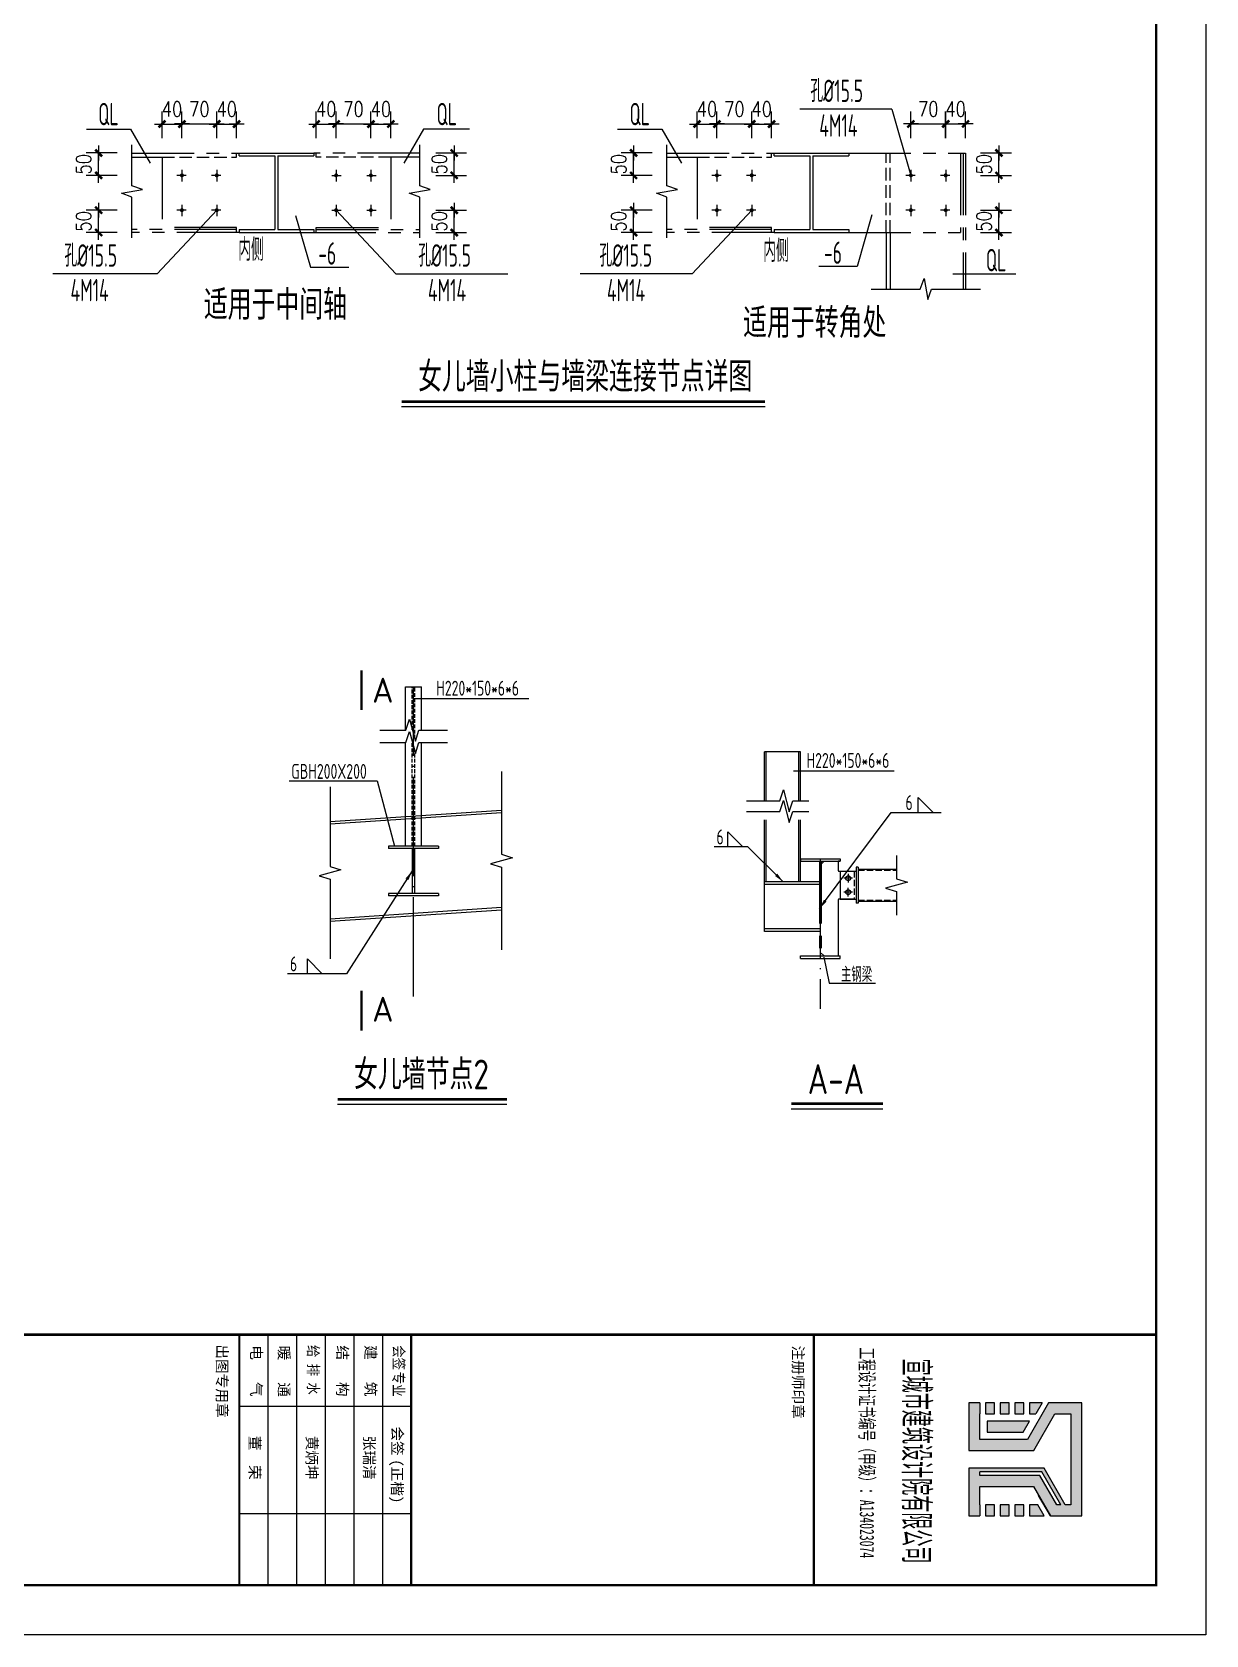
# Model space of a CAD drawing. Extents: x -321761 to 1215725, y 241863 to 438812.
# Drawn here: x 1192121 to 1215725, y 241863 to 274106 of the extents above; entities that cross this region are included whole.
import ezdxf
from ezdxf.enums import TextEntityAlignment as Align

# ---------------------------------------------------------------- set-up
doc = ezdxf.new("R2010")
doc.units = 0
doc.header["$LTSCALE"] = 1000
for name, pattern in [('CENTER', [2, 1.25, -0.25, 0.25, -0.25]), ('CONTINOUS', [0]), ('DASH', [0.35, 0.25, -0.1]), ('DOTE', [2.42, 2, -0.2, 0.02, -0.2])]:
    doc.linetypes.add(name, pattern=pattern)
doc.layers.get('0').update_dxf_attribs({"linetype": 'CONTINUOUS'})
doc.layers.get('Defpoints').update_dxf_attribs({"linetype": 'CONTINUOUS'})
for name, color, linetype in [('AXIS', 253, 'CENTER'), ('BOARD1', 2, 'CONTINOUS'), ('BORDER', 7, 'CONTINUOUS'), ('BZ_标准图框', 7, 'CONTINUOUS'), ('DIM_SYMB', 3, 'CONTINUOUS'), ('DOTE', 1, 'DOTE'), ('PUB_DIM', 3, 'CONTINUOUS'), ('PUB_TEXT', 7, 'CONTINUOUS'), ('TEXT', 7, 'CONTINUOUS'), ('THICK', 6, 'CONTINUOUS'), ('THIN', 7, 'CONTINUOUS'), ('TK(图框线)', 45, 'CONTINUOUS'), ('WELD', 7, 'CONTINUOUS'), ('一般文字', 6, 'CONTINUOUS'), ('水平支撑', 4, 'CONTINUOUS'), ('螺栓孔标注', 253, 'CONTINUOUS'), ('钢结构', 3, 'CONTINUOUS')]:
    doc.layers.add(name, color=color, linetype=linetype)
doc.styles.add('-宋体', font='')
doc.styles.add('_HZTXT', font='atssdeng.shx', dxfattribs={"width": 0.8, "bigfont": 'atssdchn.shx'})
doc.styles.add('DIM_FONT', font='SIMPLEX.shx', dxfattribs={"width": 0.8})
doc.styles.add('HT', font='simhei.ttf')
doc.styles.add('TSSD_Label', font='Tssdeng.shx', dxfattribs={"width": 0.7, "bigfont": 'hztxt.shx'})
doc.styles.add('TSSD_Rein', font='Tssdeng.shx', dxfattribs={"width": 0.7, "bigfont": 'hztxt.shx'})
doc.styles.get('-宋体').set_extended_font_data('SimSun')
doc.dimstyles.new('DIMN', dxfattribs={"dimtxt": 300, "dimasz": 1, "dimexe": 250, "dimexo": 300, "dimgap": 150, "dimtad": 1, "dimdec": 0, "dimzin": 0, "dimdsep": 46, "dimtxsty": 'DIM_FONT', "dimblk": '_DIMX', "dimcen": 0.09, "dimclrt": 7, "dimadec": 0, "dimazin": 0, "dimtfac": 1, "dimtdec": 0, "dimtix": 1, "dimtmove": 2, "dimatfit": 3, "dimldrblk": '_DIMX', "dimfxl": 1, "dimtolj": 1, "dimtzin": 0, "dimarcsym": 0})
doc.dimstyles.new('TSSD_LEADER_STYLE_200.0', dxfattribs={"dimtxt": 0.18, "dimasz": 200, "dimexe": 0.18, "dimexo": 0.0625, "dimgap": 0.09, "dimtad": 0, "dimtih": 1, "dimtoh": 1, "dimdec": 4, "dimzin": 0, "dimdsep": 46, "dimtxsty": 'Standard', "dimcen": 0.09, "dimadec": 0, "dimazin": 0, "dimtfac": 1, "dimtdec": 4, "dimtofl": 0, "dimtmove": 0, "dimatfit": 3, "dimfxl": 1, "dimtolj": 1, "dimtzin": 0, "dimarcsym": 0})

# ---------------------------------------------------------------- blocks, each defined once
blk = doc.blocks.new('23wca1')
h = blk.add_hatch(color=1)
h.paths.add_polyline_path([(1517, 32430), (-752, 32430), (-752, 31764), (-15, 31338), (-15, 30383), (-531, 30383), (-752, 30383), (-752, 30162), (206, 30162), (206, 31466), (-531, 31891), (-531, 32209), (1295, 32209), (1295, 32099), (558, 31673), (558, 30162), (1517, 30162), (1517, 30383), (1295, 30383), (927, 30383), (927, 31460), (1517, 31801)])
h.paths.add_polyline_path([(1295, 31928), (706, 31588), (706, 30383), (632, 30383), (632, 31630), (1295, 32013)], flags=16)
h = blk.add_hatch(color=1)
h.paths.add_polyline_path([(1517, 31673), (1295, 31545), (1295, 31378), (1517, 31378)])
h.paths.add_polyline_path([(1295, 31267), (1295, 31083), (1517, 31083), (1517, 31267)])
h.paths.add_polyline_path([(1295, 30973), (1295, 30788), (1517, 30788), (1517, 30973)])
h.paths.add_polyline_path([(1517, 30493), (1517, 30678), (1295, 30678), (1295, 30493)])
h.paths.add_polyline_path([(-162, 31253), (-384, 31381), (-384, 30530), (-162, 30530)])
h.paths.add_polyline_path([(-752, 31636), (-752, 31378), (-531, 31378), (-531, 31508)])
h.paths.add_polyline_path([(-752, 31267), (-752, 31083), (-531, 31083), (-531, 31267)])
h.paths.add_polyline_path([(-531, 30788), (-531, 30973), (-752, 30973), (-752, 30788)])
h.paths.add_polyline_path([(-531, 30678), (-752, 30678), (-752, 30493), (-531, 30493)])
for points in [[(927, 30383), (927, 31460), (1517, 31801), (1517, 32430), (-752, 32430), (-752, 31764), (-15, 31338), (-15, 30383), (-531, 30383)], [(-752, 30383), (-752, 30162), (206, 30162), (206, 31466), (-531, 31891), (-531, 32209), (1295, 32209), (1295, 32099), (558, 31673), (558, 30162), (1517, 30162), (1517, 30383)], [(1295, 32013), (632, 31630), (632, 30383)], [(1295, 31928), (706, 31588), (706, 30383)], [(1295, 32013), (1295, 31928)], [(-752, 31636), (-752, 31378), (-531, 31378), (-531, 31508)], [(-752, 31636), (-531, 31508)], [(1517, 31801), (1106, 31564)], [(1295, 31545), (1295, 31378), (1517, 31378), (1517, 31673)], [(1517, 31673), (1295, 31545)], [(-752, 30383), (-531, 30383)], [(706, 30383), (632, 30383)], [(1295, 30383), (927, 30383)], [(1295, 30383), (1517, 30383)]]:
    blk.add_lwpolyline(points)
for points in [[(-162, 31253), (-384, 31381), (-384, 30530), (-162, 30530)], [(-752, 31267), (-752, 31083), (-531, 31083), (-531, 31267)], [(-752, 30973), (-752, 30788), (-531, 30788), (-531, 30973)], [(1295, 31267), (1295, 31083), (1517, 31083), (1517, 31267)], [(1295, 30973), (1295, 30788), (1517, 30788), (1517, 30973)], [(-752, 30678), (-752, 30493), (-531, 30493), (-531, 30678)], [(1295, 30678), (1295, 30493), (1517, 30493), (1517, 30678)]]:
    blk.add_lwpolyline(points, close=True)
at = {"layer": 'BZ_标准图框'}
for points, const_width in [([(-2126, -6072), (-2126, 33928)], 50.4), ([(-2126, 27044), (2914, 27044)], 50.4), ([(-2126, 18948), (2914, 18948)], 50.4), ([(-686, 18948), (-686, 15492)], 25.2), ([(1474, 18948), (1474, 15492)], 25.2), ([(2914, 18372), (-2126, 18372)], 25.2), ([(2914, 17796), (-2126, 17796)], 25.2), ([(2914, 17220), (-2126, 17220)], 25.2), ([(2914, 16644), (-2126, 16644)], 25.2), ([(2914, 16068), (-2126, 16068)], 25.2), ([(2914, 15492), (-2126, 15492)], 36), ([(-2126, 7612), (2914, 7612)], 50.4), ([(-686, 124), (-686, 7612)], 25.2), ([(1474, 3003), (1474, 7612)], 25.2), ([(-2126, 7036), (2914, 7036)], 25.2), ([(-2126, 6460), (2914, 6460)], 25.2), ([(-2126, 5884), (2914, 5884)], 25.2), ([(-2126, 5308), (2914, 5308)], 25.2), ([(-2126, 4732), (2914, 4732)], 25.2), ([(-2126, 4156), (2914, 4156)], 25.2), ([(-2126, 3580), (2914, 3580)], 25.2), ([(-2126, 3580), (2914, 3580)], 25.2), ([(-2126, 3004), (2914, 3004)], 50.4), ([(-2126, 2284), (2914, 2284)], 25.2), ([(-2126, 1564), (2914, 1564)], 25.2), ([(-2126, 844), (2914, 844)], 25.2), ([(-2126, 124), (2914, 124)], 50.4), ([(-2126, -3336), (2914, -3336)], 50.4), ([(-686, -5064), (-686, -3336)], 25.2), ([(-2126, -3912), (2914, -3912)], 25.2), ([(-2126, -4488), (2914, -4488)], 25.2), ([(-2126, -5064), (2914, -5064)], 25.2), ([(-2126, -5064), (2914, -5064)], 25.2), ([(-686, -6072), (-686, -5064)], 25.2), ([(754, -6072), (754, -5064)], 25.2), ([(1654, -6072), (1654, -5064)], 25.2), ([(-2126, -5568), (754, -5568)], 25.2), ([(1654, -5568), (2914, -5568)], 25.2)]:
    blk.add_lwpolyline(points, dxfattribs=dict(at, const_width=const_width))
at = {"layer": 'BZ_标准图框', "style": 'HT', "width": 0.5}
blk.add_text('宣城市建筑设计院有限公司', height=504, dxfattribs=at).set_placement((416, 28867), align=Align.CENTER)
at = {"layer": 'BZ_标准图框', "style": 'HT'}
for s, height, width, p in [('工程设计证书编号（甲级）：A134023074', 288, 0.6, (-1869, 27969)), ('会签', 216, 0.85, (-1914, 18591)), ('专业', 216, 0.85, (-1380, 18585)), ('给 排 水', 216, 0.85, (-1918, 16870)), ('项目负责人', 216, 0.7, (-1975, 6100)), ('方案设计人', 216, 0.7, (-1956, 5522)), ('专业负责人', 216, 0.7, (-1957, 4941)), ('工程编号', 216, 0.9, (-1976, 2561)), ('建设单位', 216, 0.9, (-1981, 1802)), ('工程名称', 216, 0.9, (-1986, 1092)), ('子项名称', 216, 0.9, (-1986, 379)), ('标   题:', 216, 0.95, (-1981, -291)), ('专业及类别', 216, 0.7, (-1987, -5426))]:
    blk.add_text(s, height=height, dxfattribs=dict(at, width=width)).set_placement(p)
for s, p in [('注册师印章', (-1907, 26620)), ('会签', (-281, 18563)), ('(正楷)', (382, 18556)), ('建   筑', (-1914, 18024)), ('结   构', (-1911, 17458)), ('暖   通', (-1905, 16282)), ('电   气', (-1912, 15724)), ('出图专用章', (-1931, 15037)), ('审   定', (-1967, 7210)), ('审   核', (-1976, 6659)), ('校   对', (-1934, 4349)), ('设   计', (-1938, 3771)), ('制   图', (-1954, 3218)), ('日   期', (-1984, -3728)), ('比  例', (-1903, -4311)), ('设计阶段', (-2024, -4889)), ('图号', (920, -5644)), ('版本 ', (-1778, -5911))]:
    blk.add_text(s, height=216, dxfattribs=at).set_placement(p)
at = {"layer": 'TK(图框线)', "style": 'HT'}
for s, p in [('张瑞清', (-92, 17997)), ('黄炳坤', (-92, 16845)), ('董  荣', (-92, 15693)), ('丁永涛', (-92, 6661)), ('罗绎涛', (-92, 6085)), ('丁永涛', (-92, 4933)), ('周百平', (-92, 4357)), ('王  剑', (-92, 3781)), ('王  剑', (-92, 3205)), ('P20-125', (-92, 2553)), ('2020.05', (475, -3751)), ('1:100', (619, -4283)), ('施工图', (541, -4857)), ('A版', (-222, -5912))]:
    blk.add_text(s, height=216, dxfattribs=at).set_placement(p)
for s, width, p in [('宣城市卫生和计划生育委员会', 0.85, (-599, 1803)), ('宣城市妇幼保健院-新建设备罩棚', 0.72, (-512, 1110)), ('新建设备罩棚', 0.85, (165, 390))]:
    blk.add_text(s, height=216, dxfattribs=dict(at, width=width)).set_placement(p)
at = {"layer": 'TK(图框线)', "style": '-宋体'}
blk.add_text('10', height=180, dxfattribs=at).set_placement((2278, -5902), align=Align.CENTER)
blk = doc.blocks.new('_WELD004')
at = {"color": 0, "linetype": 'ByBlock', "lineweight": 15}
for p, q in [((0, 1), (1, 0)), ((0, 0), (0, 1))]:
    blk.add_line(p, q, dxfattribs=at)
blk = doc.blocks.new('_DIMX')
blk.add_line((-150, 0), (150, 0))
at = {"const_width": 50}
blk.add_lwpolyline([(-70, -70), (70, 70)], dxfattribs=at)
blk = doc.blocks.new('*D721')
at = {"layer": 'Defpoints', "color": 0}
for p in [(1205892, 272256), (1205492, 271673), (1205892, 271673)]:
    blk.add_point(p, dxfattribs=at)
at = {"layer": 'PUB_DIM', "color": 0, "lineweight": -2}
for p, q in [((1205492, 271973), (1205492, 272506)), ((1205892, 271973), (1205892, 272506)), ((1205491, 272256), (1205490, 272256)), ((1205492, 272256), (1205892, 272256)), ((1205893, 272256), (1205894, 272256))]:
    blk.add_line(p, q, dxfattribs=at)
blk.add_blockref('_DIMX', (1205492, 272256), dxfattribs=at)
at = {"layer": 'PUB_DIM', "color": 0, "lineweight": -2, "rotation": 180}
blk.add_blockref('_DIMX', (1205892, 272256), dxfattribs=at)
at = {"layer": 'PUB_DIM', "color": 7, "insert": (1205692, 272556), "char_height": 300, "attachment_point": 5, "style": 'DIM_FONT'}
blk.add_mtext('\\A1;40', dxfattribs=at)
blk = doc.blocks.new('*D723')
at = {"layer": 'Defpoints', "color": 0}
for p in [(1206992, 272256), (1206592, 271673), (1206992, 271673)]:
    blk.add_point(p, dxfattribs=at)
at = {"layer": 'PUB_DIM', "color": 0, "lineweight": -2}
for p, q in [((1206592, 271973), (1206592, 272506)), ((1206992, 271973), (1206992, 272506)), ((1206591, 272256), (1206590, 272256)), ((1206592, 272256), (1206992, 272256)), ((1206993, 272256), (1206994, 272256))]:
    blk.add_line(p, q, dxfattribs=at)
blk.add_blockref('_DIMX', (1206592, 272256), dxfattribs=at)
at = {"layer": 'PUB_DIM', "color": 0, "lineweight": -2, "rotation": 180}
blk.add_blockref('_DIMX', (1206992, 272256), dxfattribs=at)
at = {"layer": 'PUB_DIM', "color": 7, "insert": (1206792, 272556), "char_height": 300, "attachment_point": 5, "style": 'DIM_FONT'}
blk.add_mtext('\\A1;40', dxfattribs=at)
blk = doc.blocks.new('*D724')
at = {"layer": 'Defpoints', "color": 0}
for p in [(1199335, 272256), (1198935, 271673), (1199335, 271673)]:
    blk.add_point(p, dxfattribs=at)
at = {"layer": 'PUB_DIM', "color": 0, "lineweight": -2}
for p, q in [((1198935, 271973), (1198935, 272506)), ((1199335, 271973), (1199335, 272506)), ((1198934, 272256), (1198933, 272256)), ((1198935, 272256), (1199335, 272256)), ((1199336, 272256), (1199337, 272256))]:
    blk.add_line(p, q, dxfattribs=at)
blk.add_blockref('_DIMX', (1198935, 272256), dxfattribs=at)
at = {"layer": 'PUB_DIM', "color": 0, "lineweight": -2, "rotation": 180}
blk.add_blockref('_DIMX', (1199335, 272256), dxfattribs=at)
at = {"layer": 'PUB_DIM', "color": 7, "insert": (1199135, 272556), "char_height": 300, "attachment_point": 5, "style": 'DIM_FONT'}
blk.add_mtext('\\A1;40', dxfattribs=at)
blk = doc.blocks.new('*D726')
at = {"layer": 'Defpoints', "color": 0}
for p in [(1198235, 272256), (1197835, 271673), (1198235, 271673)]:
    blk.add_point(p, dxfattribs=at)
at = {"layer": 'PUB_DIM', "color": 0, "lineweight": -2}
for p, q in [((1197835, 271973), (1197835, 272506)), ((1198235, 271973), (1198235, 272506)), ((1197834, 272256), (1197833, 272256)), ((1197835, 272256), (1198235, 272256)), ((1198236, 272256), (1198237, 272256))]:
    blk.add_line(p, q, dxfattribs=at)
blk.add_blockref('_DIMX', (1197835, 272256), dxfattribs=at)
at = {"layer": 'PUB_DIM', "color": 0, "lineweight": -2, "rotation": 180}
blk.add_blockref('_DIMX', (1198235, 272256), dxfattribs=at)
at = {"layer": 'PUB_DIM', "color": 7, "insert": (1198035, 272556), "char_height": 300, "attachment_point": 5, "style": 'DIM_FONT'}
blk.add_mtext('\\A1;40', dxfattribs=at)
blk = doc.blocks.new('*D727')
at = {"layer": 'Defpoints', "color": 0}
for p in [(1210892, 272258), (1210492, 271673), (1210892, 271673)]:
    blk.add_point(p, dxfattribs=at)
at = {"layer": 'PUB_DIM', "color": 0, "lineweight": -2}
for p, q in [((1210492, 271973), (1210492, 272508)), ((1210892, 271973), (1210892, 272508)), ((1210491, 272258), (1210490, 272258)), ((1210492, 272258), (1210892, 272258)), ((1210893, 272258), (1210894, 272258))]:
    blk.add_line(p, q, dxfattribs=at)
blk.add_blockref('_DIMX', (1210492, 272258), dxfattribs=at)
at = {"layer": 'PUB_DIM', "color": 0, "lineweight": -2, "rotation": 180}
blk.add_blockref('_DIMX', (1210892, 272258), dxfattribs=at)
at = {"layer": 'PUB_DIM', "color": 7, "insert": (1210692, 272558), "char_height": 300, "attachment_point": 5, "style": 'DIM_FONT'}
blk.add_mtext('\\A1;40', dxfattribs=at)
blk = doc.blocks.new('*D729')
at = {"layer": 'Defpoints', "color": 0}
for p in [(1210892, 271673), (1211563, 271673), (1210892, 271223)]:
    blk.add_point(p, dxfattribs=at)
at = {"layer": 'PUB_DIM', "color": 0, "lineweight": -2}
for p, q in [((1211192, 271673), (1211813, 271673)), ((1211563, 271674), (1211563, 271675)), ((1211563, 271223), (1211563, 271673)), ((1211192, 271223), (1211813, 271223)), ((1211563, 271222), (1211563, 271221))]:
    blk.add_line(p, q, dxfattribs=at)
for p, rotation in [((1211563, 271673), 270), ((1211563, 271223), 90)]:
    blk.add_blockref('_DIMX', p, dxfattribs=dict(at, rotation=rotation))
at = {"layer": 'PUB_DIM', "color": 7, "insert": (1211263, 271448), "char_height": 300, "attachment_point": 5, "rotation": 90, "style": 'DIM_FONT'}
blk.add_mtext('\\A1;50', dxfattribs=at)
blk = doc.blocks.new('*D730')
at = {"layer": 'Defpoints', "color": 0}
for p in [(1210892, 270523), (1211563, 270523), (1210892, 270073)]:
    blk.add_point(p, dxfattribs=at)
at = {"layer": 'PUB_DIM', "color": 0, "lineweight": -2}
for p, q in [((1211192, 270523), (1211813, 270523)), ((1211563, 270524), (1211563, 270525)), ((1211563, 270073), (1211563, 270523)), ((1211192, 270073), (1211813, 270073)), ((1211563, 270072), (1211563, 270071))]:
    blk.add_line(p, q, dxfattribs=at)
for p, rotation in [((1211563, 270523), 270), ((1211563, 270073), 90)]:
    blk.add_blockref('_DIMX', p, dxfattribs=dict(at, rotation=rotation))
at = {"layer": 'PUB_DIM', "color": 7, "insert": (1211263, 270298), "char_height": 300, "attachment_point": 5, "rotation": 90, "style": 'DIM_FONT'}
blk.add_mtext('\\A1;50', dxfattribs=at)
blk = doc.blocks.new('*D731')
at = {"layer": 'Defpoints', "color": 0}
for p in [(1204217, 271673), (1204888, 271673), (1204888, 271223)]:
    blk.add_point(p, dxfattribs=at)
at = {"layer": 'PUB_DIM', "color": 0, "lineweight": -2}
for p, q in [((1204588, 271673), (1203967, 271673)), ((1204217, 271674), (1204217, 271675)), ((1204217, 271223), (1204217, 271673)), ((1204588, 271223), (1203967, 271223)), ((1204217, 271222), (1204217, 271221))]:
    blk.add_line(p, q, dxfattribs=at)
for p, rotation in [((1204217, 271673), 270), ((1204217, 271223), 90)]:
    blk.add_blockref('_DIMX', p, dxfattribs=dict(at, rotation=rotation))
at = {"layer": 'PUB_DIM', "color": 7, "insert": (1203917, 271448), "char_height": 300, "attachment_point": 5, "rotation": 90, "style": 'DIM_FONT'}
blk.add_mtext('\\A1;50', dxfattribs=at)
blk = doc.blocks.new('*D732')
at = {"layer": 'Defpoints', "color": 0}
for p in [(1204217, 270523), (1204888, 270523), (1204888, 270073)]:
    blk.add_point(p, dxfattribs=at)
at = {"layer": 'PUB_DIM', "color": 0, "lineweight": -2}
for p, q in [((1204588, 270523), (1203967, 270523)), ((1204217, 270524), (1204217, 270525)), ((1204217, 270073), (1204217, 270523)), ((1204588, 270073), (1203967, 270073)), ((1204217, 270072), (1204217, 270071))]:
    blk.add_line(p, q, dxfattribs=at)
for p, rotation in [((1204217, 270523), 270), ((1204217, 270073), 90)]:
    blk.add_blockref('_DIMX', p, dxfattribs=dict(at, rotation=rotation))
at = {"layer": 'PUB_DIM', "color": 7, "insert": (1203917, 270298), "char_height": 300, "attachment_point": 5, "rotation": 90, "style": 'DIM_FONT'}
blk.add_mtext('\\A1;50', dxfattribs=at)
blk = doc.blocks.new('*D733')
at = {"layer": 'Defpoints', "color": 0}
for p in [(1195135, 272256), (1194735, 271673), (1195135, 271673)]:
    blk.add_point(p, dxfattribs=at)
at = {"layer": 'PUB_DIM', "color": 0, "lineweight": -2}
for p, q in [((1194735, 271973), (1194735, 272506)), ((1195135, 271973), (1195135, 272506)), ((1194734, 272256), (1194733, 272256)), ((1194735, 272256), (1195135, 272256)), ((1195136, 272256), (1195137, 272256))]:
    blk.add_line(p, q, dxfattribs=at)
blk.add_blockref('_DIMX', (1194735, 272256), dxfattribs=at)
at = {"layer": 'PUB_DIM', "color": 0, "lineweight": -2, "rotation": 180}
blk.add_blockref('_DIMX', (1195135, 272256), dxfattribs=at)
at = {"layer": 'PUB_DIM', "color": 7, "insert": (1194935, 272556), "char_height": 300, "attachment_point": 5, "style": 'DIM_FONT'}
blk.add_mtext('\\A1;40', dxfattribs=at)
blk = doc.blocks.new('*D735')
at = {"layer": 'Defpoints', "color": 0}
for p in [(1196235, 272256), (1195835, 271673), (1196235, 271673)]:
    blk.add_point(p, dxfattribs=at)
at = {"layer": 'PUB_DIM', "color": 0, "lineweight": -2}
for p, q in [((1195835, 271973), (1195835, 272506)), ((1196235, 271973), (1196235, 272506)), ((1195834, 272256), (1195833, 272256)), ((1195835, 272256), (1196235, 272256)), ((1196236, 272256), (1196237, 272256))]:
    blk.add_line(p, q, dxfattribs=at)
blk.add_blockref('_DIMX', (1195835, 272256), dxfattribs=at)
at = {"layer": 'PUB_DIM', "color": 0, "lineweight": -2, "rotation": 180}
blk.add_blockref('_DIMX', (1196235, 272256), dxfattribs=at)
at = {"layer": 'PUB_DIM', "color": 7, "insert": (1196035, 272556), "char_height": 300, "attachment_point": 5, "style": 'DIM_FONT'}
blk.add_mtext('\\A1;40', dxfattribs=at)
blk = doc.blocks.new('*D736')
at = {"layer": 'Defpoints', "color": 0}
for p in [(1199939, 271673), (1200610, 271673), (1199939, 271223)]:
    blk.add_point(p, dxfattribs=at)
at = {"layer": 'PUB_DIM', "color": 0, "lineweight": -2}
for p, q in [((1200239, 271673), (1200860, 271673)), ((1200610, 271674), (1200610, 271675)), ((1200610, 271223), (1200610, 271673)), ((1200239, 271223), (1200860, 271223)), ((1200610, 271222), (1200610, 271221))]:
    blk.add_line(p, q, dxfattribs=at)
for p, rotation in [((1200610, 271673), 270), ((1200610, 271223), 90)]:
    blk.add_blockref('_DIMX', p, dxfattribs=dict(at, rotation=rotation))
at = {"layer": 'PUB_DIM', "color": 7, "insert": (1200310, 271448), "char_height": 300, "attachment_point": 5, "rotation": 90, "style": 'DIM_FONT'}
blk.add_mtext('\\A1;50', dxfattribs=at)
blk = doc.blocks.new('*D737')
at = {"layer": 'Defpoints', "color": 0}
for p in [(1199939, 270523), (1200610, 270523), (1199939, 270073)]:
    blk.add_point(p, dxfattribs=at)
at = {"layer": 'PUB_DIM', "color": 0, "lineweight": -2}
for p, q in [((1200239, 270523), (1200860, 270523)), ((1200610, 270524), (1200610, 270525)), ((1200610, 270073), (1200610, 270523)), ((1200239, 270073), (1200860, 270073)), ((1200610, 270072), (1200610, 270071))]:
    blk.add_line(p, q, dxfattribs=at)
for p, rotation in [((1200610, 270523), 270), ((1200610, 270073), 90)]:
    blk.add_blockref('_DIMX', p, dxfattribs=dict(at, rotation=rotation))
at = {"layer": 'PUB_DIM', "color": 7, "insert": (1200310, 270298), "char_height": 300, "attachment_point": 5, "rotation": 90, "style": 'DIM_FONT'}
blk.add_mtext('\\A1;50', dxfattribs=at)
blk = doc.blocks.new('*D738')
at = {"layer": 'Defpoints', "color": 0}
for p in [(1193460, 271673), (1194131, 271673), (1194131, 271223)]:
    blk.add_point(p, dxfattribs=at)
at = {"layer": 'PUB_DIM', "color": 0, "lineweight": -2}
for p, q in [((1193831, 271673), (1193210, 271673)), ((1193460, 271674), (1193460, 271675)), ((1193460, 271223), (1193460, 271673)), ((1193831, 271223), (1193210, 271223)), ((1193460, 271222), (1193460, 271221))]:
    blk.add_line(p, q, dxfattribs=at)
for p, rotation in [((1193460, 271673), 270), ((1193460, 271223), 90)]:
    blk.add_blockref('_DIMX', p, dxfattribs=dict(at, rotation=rotation))
at = {"layer": 'PUB_DIM', "color": 7, "insert": (1193160, 271448), "char_height": 300, "attachment_point": 5, "rotation": 90, "style": 'DIM_FONT'}
blk.add_mtext('\\A1;50', dxfattribs=at)
blk = doc.blocks.new('*D739')
at = {"layer": 'Defpoints', "color": 0}
for p in [(1193460, 270523), (1194131, 270523), (1194131, 270073)]:
    blk.add_point(p, dxfattribs=at)
at = {"layer": 'PUB_DIM', "color": 0, "lineweight": -2}
for p, q in [((1193831, 270523), (1193210, 270523)), ((1193460, 270524), (1193460, 270525)), ((1193460, 270073), (1193460, 270523)), ((1193831, 270073), (1193210, 270073)), ((1193460, 270072), (1193460, 270071))]:
    blk.add_line(p, q, dxfattribs=at)
for p, rotation in [((1193460, 270523), 270), ((1193460, 270073), 90)]:
    blk.add_blockref('_DIMX', p, dxfattribs=dict(at, rotation=rotation))
at = {"layer": 'PUB_DIM', "color": 7, "insert": (1193160, 270298), "char_height": 300, "attachment_point": 5, "rotation": 90, "style": 'DIM_FONT'}
blk.add_mtext('\\A1;50', dxfattribs=at)

msp = doc.modelspace()

# ---------------------------------------------------------------- linework, layer by layer
at = {"layer": 'AXIS'}
for p, q in [((1194130.5, 271672.8, 11000), (1196284.8, 271672.8, 11000)), ((1194130.5, 271589.2, 11000), (1194734.8, 271589.2, 11000)), ((1194734.8, 271589.2, 11000), (1194734.8, 270172.8, 11000)), ((1199917.2, 271672.8, 11000), (1197784.8, 271672.8, 11000)), ((1199334.8, 271589.2, 11000), (1199334.8, 270172.8, 11000)), ((1199917.2, 271589.2, 11000), (1199334.8, 271589.2, 11000)), ((1204888.2, 271672.8, 11000), (1207042.5, 271672.8, 11000)), ((1204888.2, 271589.2, 11000), (1205492.5, 271589.2, 11000)), ((1205492.5, 271589.2, 11000), (1205492.5, 270172.8, 11000)), ((1208542.5, 271672.8, 11000), (1210792.5, 271672.8, 11000)), ((1210792.5, 271672.8, 11000), (1210792.5, 270072.8, 11000)), ((1210792.5, 271672.8, 11000), (1210892.5, 271672.8, 11000)), ((1210844.5, 271672.8, 11000), (1210844.5, 268935.2, 11000)), ((1210892.5, 271672.8, 11000), (1210892.5, 268935.2, 11000)), ((1196234.8, 270136.9, 11000), (1194130.5, 270136.9, 11000)), ((1196284.8, 270072.8, 11000), (1194130.5, 270072.8, 11000)), ((1196234.8, 270172.8, 11000), (1194734.8, 270172.8, 11000)), ((1197784.8, 270072.8, 11000), (1199917.2, 270072.8, 11000)), ((1197834.8, 270172.8, 11000), (1199334.8, 270172.8, 11000)), ((1197834.8, 270136.9, 11000), (1199917.2, 270136.9, 11000)), ((1206992.5, 270136.9, 11000), (1204888.2, 270136.9, 11000)), ((1207042.5, 270072.8, 11000), (1204888.2, 270072.8, 11000)), ((1206992.5, 270172.8, 11000), (1205492.5, 270172.8, 11000)), ((1208542.5, 270072.8, 11000), (1210792.5, 270072.8, 11000)), ((1209292.5, 270072.8, 11000), (1209292.5, 268935.2, 11000)), ((1209378.2, 270072.8, 11000), (1209378.2, 268935.2, 11000))]:
    msp.add_line(p, q, dxfattribs=at)
at = {"layer": 'AXIS', "linetype": 'DASH'}
for p, q in [((1194734.8, 271589.2, 11000), (1196234.8, 271589.2, 11000)), ((1196234.8, 271589.2, 11000), (1196234.8, 271672.8, 11000)), ((1197834.8, 271589.2, 11000), (1197834.8, 271672.8, 11000)), ((1199334.8, 271589.2, 11000), (1197834.8, 271589.2, 11000)), ((1205492.5, 271589.2, 11000), (1206992.5, 271589.2, 11000)), ((1206992.5, 271589.2, 11000), (1206992.5, 271672.8, 11000)), ((1209292.5, 270072.8, 11000), (1209292.5, 271672.8, 11000)), ((1209378.2, 270072.8, 11000), (1209378.2, 271672.8, 11000)), ((1196234.8, 270072.8, 11000), (1196234.8, 270172.8, 11000)), ((1197834.8, 270072.8, 11000), (1197834.8, 270172.8, 11000)), ((1206992.5, 270072.8, 11000), (1206992.5, 270172.8, 11000))]:
    msp.add_line(p, q, dxfattribs=at)
at = {"layer": 'AXIS', "lineweight": 15}
for p, q in [((1206851.8, 258642.3, -461986.2), (1206851.8, 259629.9, -461986.2)), ((1207571.8, 259629.9, -461986.2), (1206851.8, 259629.9, -461986.2)), ((1206883.8, 258642.3, -461986.2), (1206883.8, 259629.9, -461986.2)), ((1207539.8, 258642.3, -461986.2), (1207539.8, 259629.9, -461986.2)), ((1207571.8, 258642.3, -461986.2), (1207571.8, 259629.9, -461986.2)), ((1206851.8, 257012.4, -461986.2), (1206851.8, 258425.1, -461986.2)), ((1206883.8, 257012.4, -461986.2), (1206883.8, 258425.1, -461986.2)), ((1207539.8, 257012.4, -461986.2), (1207539.8, 258425.1, -461986.2)), ((1207571.8, 257012.4, -461986.2), (1207571.8, 258425.1, -461986.2)), ((1207571.8, 257472.5, -461986.2), (1208371.8, 257472.5, -461986.2)), ((1207571.8, 257472.5, -461986.2), (1207571.8, 257424.5, -461986.2)), ((1207571.8, 257424.5, -461986.2), (1208371.8, 257424.5, -461986.2)), ((1207951.8, 257424.5, -461986.2), (1207951.8, 255520.5, -461986.2)), ((1207991.8, 257424.5, -461986.2), (1207991.8, 255520.5, -461986.2)), ((1208047.6, 257424.5, -461986.2), (1207991.8, 257365.3, -461986.2)), ((1208371.8, 257424.5, -461986.2), (1208331.8, 257424.5, -461986.2)), ((1208331.8, 257424.5, -461986.2), (1208331.8, 257239.5, -461986.2)), ((1208371.8, 257472.5, -461986.2), (1208371.8, 257424.5, -461986.2)), ((1208691.8, 257304.5, -461986.2), (1208691.8, 256584.5, -461986.2)), ((1208731.8, 257304.5, -461986.2), (1208691.8, 257304.5, -461986.2)), ((1208731.8, 257304.5, -461986.2), (1208731.8, 256584.5, -461986.2)), ((1207951.8, 257012.4, -461986.2), (1206851.8, 257012.4, -461986.2)), ((1206851.8, 256012.4, -461986.2), (1206851.8, 257012.4, -461986.2)), ((1208346.8, 257224.5, -461986.2), (1208651.8, 257224.5, -461986.2)), ((1208371.8, 257224.5, -461986.2), (1208371.8, 256664.5, -461986.2)), ((1208371.8, 257224.5, -461986.2), (1208691.8, 257224.5, -461986.2)), ((1208619.8, 257084.5, -461986.2), (1208443.8, 257084.5, -461986.2)), ((1208531.8, 257172.5, -461986.2), (1208531.8, 256996.5, -461986.2)), ((1208731.8, 257264.5, -461986.2), (1209503.4, 257264.5, -461986.2)), ((1207951.8, 256956.4, -461986.2), (1206851.8, 256956.4, -461986.2)), ((1208651.8, 256664.5, -461986.2), (1208346.8, 256664.5, -461986.2)), ((1208371.8, 256664.5, -461986.2), (1208691.8, 256664.5, -461986.2)), ((1208619.8, 256804.5, -461986.2), (1208443.8, 256804.5, -461986.2)), ((1208531.8, 256716.5, -461986.2), (1208531.8, 256892.5, -461986.2)), ((1208331.8, 256649.5, -461986.2), (1208331.8, 255520.5, -461986.2)), ((1208731.8, 256584.5, -461986.2), (1208691.8, 256584.5, -461986.2)), ((1208731.8, 256624.5, -461986.2), (1209503.4, 256624.5, -461986.2)), ((1207951.8, 256068.4, -461986.2), (1206851.8, 256068.4, -461986.2)), ((1207951.8, 256012.4, -461986.2), (1206851.8, 256012.4, -461986.2)), ((1207571.8, 255520.5, -461986.2), (1208371.8, 255520.5, -461986.2)), ((1207571.8, 255472.5, -461986.2), (1207571.8, 255520.5, -461986.2)), ((1207571.8, 255472.5, -461986.2), (1208371.8, 255472.5, -461986.2)), ((1208047.6, 255520.5, -461986.2), (1207991.8, 255579.6, -461986.2)), ((1208371.8, 255472.5, -461986.2), (1208371.8, 255520.5, -461986.2))]:
    msp.add_line(p, q, dxfattribs=at)
at = {"layer": 'AXIS', "linetype": 'DASH', "lineweight": 15, "ltscale": 0.5}
for p, q in [((1208651.8, 257224.5, -461986.2), (1208651.8, 256664.5, -461986.2)), ((1208731.8, 257244.5, -461986.2), (1209503.4, 257244.5, -461986.2)), ((1208731.8, 256644.5, -461986.2), (1209503.4, 256644.5, -461986.2))]:
    msp.add_line(p, q, dxfattribs=at)
at = {"layer": 'AXIS', "lineweight": 15}
for centre in [(1208531.8, 257084.5, -461986.2), (1208531.8, 256804.5, -461986.2)]:
    msp.add_circle(centre, 48, dxfattribs=at)
for centre, start, end in [((1208346.8, 257239.5, -461986.2), 180, 270), ((1208346.8, 256649.5, -461986.2), 90, 180)]:
    msp.add_arc(centre, 15, start, end, dxfattribs=at)
at = {"layer": 'BOARD1'}
for p, q in [((1199551.6, 266573.5), (1206859.2, 266573.5)), ((1198263.6, 252539.6, -230993.1), (1201671.3, 252539.6, -230993.1)), ((1207386, 252447.5, -230993.1), (1209230.2, 252447.5, -230993.1))]:
    msp.add_line(p, q, dxfattribs=at)
at = {"layer": 'BORDER'}
msp.add_lwpolyline([(1173725.4, 241862.6), (1173725.4, 301262.6), (1215725.4, 301262.6), (1215725.4, 241862.6)], close=True, dxfattribs=at)
at = {"layer": 'BORDER', "const_width": 50}
msp.add_lwpolyline([(1174725.4, 242862.6), (1174725.4, 298762.6), (1214725.4, 298762.6), (1214725.4, 242862.6)], close=True, dxfattribs=at)
at = {"layer": 'DIM_SYMB'}
for points, elevation in [([(1194130.5, 269964.4), (1194130.5, 270786.9), (1193920.5, 270863.3), (1194340.5, 270937.4), (1194130.5, 271011.9), (1194130.5, 271834.4)], 10993.1), ([(1199917.2, 269964.4), (1199917.2, 270786.9), (1199707.2, 270863.3), (1200127.2, 270937.4), (1199917.2, 271011.9), (1199917.2, 271834.4)], 10993.1), ([(1204888.2, 269964.4), (1204888.2, 270786.9), (1204678.2, 270863.3), (1205098.2, 270937.4), (1204888.2, 271011.9), (1204888.2, 271834.4)], 230993.1)]:
    msp.add_lwpolyline(points, dxfattribs=dict(at, elevation=elevation))
at = {"layer": 'DOTE', "linetype": 'DOTE', "lineweight": 15}
for p, q in [((1199791, 254704.3), (1199791, 260937.6)), ((1207971.8, 257472.5, -461986.2), (1207971.8, 254454, -461986.2))]:
    msp.add_line(p, q, dxfattribs=at)
at = {"layer": 'PUB_DIM', "elevation": 231000}
msp.add_lwpolyline([(1208992.5, 268935.2), (1209980, 268935.2), (1210056.4, 269145.2), (1210130.5, 268725.2), (1210205, 268935.2), (1211192.5, 268935.2)], dxfattribs=at)
at = {"layer": 'THICK', "const_width": 50}
for points in [[(1198743.8, 260467.5), (1198743.8, 261267.5)], [(1198743.8, 254821.2), (1198743.8, 254021.2)]]:
    msp.add_lwpolyline(points, dxfattribs=at)
at = {"layer": 'THIN', "lineweight": 15}
for points in [[(1199117.2, 260062.8), (1199638.5, 260062.8), (1199708.5, 260282.8), (1199828.5, 259842.8), (1199898.5, 260062.8), (1200478.2, 260062.8)], [(1199117.2, 259816.1), (1199638.5, 259816.1), (1199708.5, 260036.1), (1199828.5, 259596.1), (1199898.5, 259816.1), (1200478.2, 259816.1)], [(1198112.6, 258922.9), (1198112.6, 257323), (1198332.6, 257253), (1197892.6, 257133), (1198112.6, 257063), (1198112.6, 255463.1)], [(1201561.6, 259228.7), (1201561.6, 257566.2), (1201781.6, 257496.2), (1201341.6, 257376.2), (1201561.6, 257306.2), (1201561.6, 255643.6)]]:
    msp.add_lwpolyline(points, dxfattribs=at)
at = {"layer": 'THIN', "lineweight": 15, "elevation": -461986.2}
for points in [[(1206487.9, 258642.3), (1207158.2, 258642.3), (1207228.2, 258862.3), (1207348.2, 258422.3), (1207418.2, 258642.3), (1207743.7, 258642.3)], [(1206487.9, 258425.1), (1207158.2, 258425.1), (1207228.2, 258645.1), (1207348.2, 258205.1), (1207418.2, 258425.1), (1207743.7, 258425.1)], [(1209503.4, 257544.5), (1209503.4, 257074.5), (1209723.4, 257004.5), (1209283.4, 256884.5), (1209503.4, 256814.5), (1209503.4, 256344.5)]]:
    msp.add_lwpolyline(points, dxfattribs=at)
at = {"layer": 'WELD'}
for p, q in [((1199798.3, 260697.3), (1202113.3, 260697.3)), ((1207431.6, 259243.7, -461986.2), (1209456.3, 259243.7, -461986.2)), ((1197288.2, 259040.3), (1199057.9, 259040.3)), ((1199057.9, 259040.3), (1199412.3, 257731.1)), ((1209394.2, 258406.2, -461986.2), (1210402.9, 258406.2, -461986.2)), ((1206511.8, 257714.8, -461986.2), (1205834.3, 257714.8, -461986.2)), ((1198445.3, 255161.4), (1197256.6, 255161.4))]:
    msp.add_line(p, q, dxfattribs=at)
at = {"layer": '一般文字', "color": 2, "const_width": 54}
msp.add_lwpolyline([(1199551.6, 266673.6), (1206859.2, 266673.6)], dxfattribs=at)
at = {"layer": '一般文字', "color": 2, "const_width": 54, "elevation": -230993.1}
for points in [[(1198263.6, 252639.7), (1201671.3, 252639.7)], [(1207386, 252547.6), (1209230.2, 252547.6)]]:
    msp.add_lwpolyline(points, dxfattribs=at)
at = {"layer": '水平支撑'}
for p, q in [((1196284.8, 271612.8, 11000), (1196284.8, 271672.8, 11000)), ((1196284.8, 271672.8, 11000), (1197784.8, 271672.8, 11000)), ((1196284.8, 271612.8, 11000), (1197004.8, 271612.8, 11000)), ((1197004.8, 271612.8, 11000), (1197004.8, 270132.8, 11000)), ((1197064.8, 271612.8, 11000), (1197064.8, 270132.8, 11000)), ((1197064.8, 271612.8, 11000), (1197784.8, 271612.8, 11000)), ((1197784.8, 271672.8, 11000), (1197784.8, 271612.8, 11000)), ((1207042.5, 271672.8, 11000), (1208542.5, 271672.8, 11000)), ((1207042.5, 271612.8, 11000), (1207042.5, 271672.8, 11000)), ((1207042.5, 271612.8, 11000), (1207762.5, 271612.8, 11000)), ((1207762.5, 271612.8, 11000), (1207762.5, 270132.8, 11000)), ((1207822.5, 271612.8, 11000), (1208542.5, 271612.8, 11000)), ((1207822.5, 271612.8, 11000), (1207822.5, 270132.8, 11000)), ((1208542.5, 271672.8, 11000), (1208542.5, 271612.8, 11000)), ((1195218, 271222.8, 11000), (1195030.7, 271222.8, 11000)), ((1195134.8, 271333.3, 11000), (1195134.8, 271101.6, 11000)), ((1195918, 271222.8, 11000), (1195730.7, 271222.8, 11000)), ((1195834.8, 271333.3, 11000), (1195834.8, 271101.6, 11000)), ((1198151.5, 271222.8, 11000), (1198338.9, 271222.8, 11000)), ((1198234.8, 271333.3, 11000), (1198234.8, 271101.6, 11000)), ((1198851.5, 271222.8, 11000), (1199038.9, 271222.8, 11000)), ((1198934.8, 271333.3, 11000), (1198934.8, 271101.6, 11000)), ((1205975.8, 271222.8, 11000), (1205788.4, 271222.8, 11000)), ((1205892.5, 271333.3, 11000), (1205892.5, 271101.6, 11000)), ((1206675.8, 271222.8, 11000), (1206488.4, 271222.8, 11000)), ((1206592.5, 271333.3, 11000), (1206592.5, 271101.6, 11000)), ((1209875.8, 271222.8, 11000), (1209688.4, 271222.8, 11000)), ((1209792.5, 271333.3, 11000), (1209792.5, 271101.6, 11000)), ((1210575.8, 271222.8, 11000), (1210388.4, 271222.8, 11000)), ((1210492.5, 271333.3, 11000), (1210492.5, 271101.6, 11000)), ((1195218, 270522.8, 11000), (1195030.7, 270522.8, 11000)), ((1195134.8, 270633.3, 11000), (1195134.8, 270401.6, 11000)), ((1195918, 270522.8, 11000), (1195730.7, 270522.8, 11000)), ((1195834.8, 270633.3, 11000), (1195834.8, 270401.6, 11000)), ((1198151.5, 270522.8, 11000), (1198338.9, 270522.8, 11000)), ((1198234.8, 270633.3, 11000), (1198234.8, 270401.6, 11000)), ((1198851.5, 270522.8, 11000), (1199038.9, 270522.8, 11000)), ((1198934.8, 270633.3, 11000), (1198934.8, 270401.6, 11000)), ((1205975.8, 270522.8, 11000), (1205788.4, 270522.8, 11000)), ((1205892.5, 270633.3, 11000), (1205892.5, 270401.6, 11000)), ((1206675.8, 270522.8, 11000), (1206488.4, 270522.8, 11000)), ((1206592.5, 270633.3, 11000), (1206592.5, 270401.6, 11000)), ((1209875.8, 270522.8, 11000), (1209688.4, 270522.8, 11000)), ((1209792.5, 270633.3, 11000), (1209792.5, 270401.6, 11000)), ((1210575.8, 270522.8, 11000), (1210388.4, 270522.8, 11000)), ((1210492.5, 270633.3, 11000), (1210492.5, 270401.6, 11000)), ((1196284.8, 270132.8, 11000), (1197004.8, 270132.8, 11000)), ((1196284.8, 270132.8, 11000), (1196284.8, 270072.8, 11000)), ((1196284.8, 270072.8, 11000), (1197784.8, 270072.8, 11000)), ((1197064.8, 270132.8, 11000), (1197784.8, 270132.8, 11000)), ((1197784.8, 270132.8, 11000), (1197784.8, 270072.8, 11000)), ((1207042.5, 270132.8, 11000), (1207042.5, 270072.8, 11000)), ((1207042.5, 270132.8, 11000), (1207762.5, 270132.8, 11000)), ((1207042.5, 270072.8, 11000), (1208542.5, 270072.8, 11000)), ((1207822.5, 270132.8, 11000), (1208542.5, 270132.8, 11000)), ((1208542.5, 270132.8, 11000), (1208542.5, 270072.8, 11000))]:
    msp.add_line(p, q, dxfattribs=at)
at = {"layer": '水平支撑', "const_width": 39.8, "elevation": 11000}
for points in [[(1195134.8, 271242.9, -1), (1195134.8, 271202.7, -1)], [(1195834.8, 271242.9, -1), (1195834.8, 271202.7, -1)], [(1198234.8, 271242.9, 1), (1198234.8, 271202.7, 1)], [(1198934.8, 271242.9, 1), (1198934.8, 271202.7, 1)], [(1205892.5, 271242.9, -1), (1205892.5, 271202.7, -1)], [(1206592.5, 271242.9, -1), (1206592.5, 271202.7, -1)], [(1209792.5, 271242.9, -1), (1209792.5, 271202.7, -1)], [(1210492.5, 271242.9, -1), (1210492.5, 271202.7, -1)], [(1195134.8, 270542.9, -1), (1195134.8, 270502.7, -1)], [(1195834.8, 270542.9, -1), (1195834.8, 270502.7, -1)], [(1198234.8, 270542.9, 1), (1198234.8, 270502.7, 1)], [(1198934.8, 270542.9, 1), (1198934.8, 270502.7, 1)], [(1205892.5, 270542.9, -1), (1205892.5, 270502.7, -1)], [(1206592.5, 270542.9, -1), (1206592.5, 270502.7, -1)], [(1209792.5, 270542.9, -1), (1209792.5, 270502.7, -1)], [(1210492.5, 270542.9, -1), (1210492.5, 270502.7, -1)]]:
    msp.add_lwpolyline(points, format="xyb", close=True, dxfattribs=at)
at = {"layer": '螺栓孔标注', "color": 0}
for p, q in [((1209406.3, 272552.6, 11000), (1207562.6, 272552.6, 11000)), ((1209406.3, 272552.6, 11000), (1209792.5, 271222.8, 11000)), ((1193212.6, 272153.7, 11000), (1194100.4, 272153.7, 11000)), ((1194100.4, 272153.7, 11000), (1194494.1, 271469.4, 11000)), ((1199991.9, 272153.7, 11000), (1199598.1, 271469.4, 11000)), ((1200915.7, 272153.7, 11000), (1199991.9, 272153.7, 11000)), ((1203896, 272153.7, 11000), (1204783.8, 272153.7, 11000)), ((1204783.8, 272153.7, 11000), (1205177.5, 271469.4, 11000)), ((1199433.3, 269241, 11000), (1198234.8, 270522.8, 11000)), ((1194636.2, 269241, 11000), (1195834.8, 270520.8, 11000)), ((1197421.5, 270415.6, 11000), (1197720.1, 269374.3, 11000)), ((1205393.9, 269241, 11000), (1206592.5, 270520.8, 11000)), ((1209008.5, 270432.4, 231000), (1208709.9, 269391, 231000)), ((1194636.2, 269241, 11000), (1192541.4, 269241, 11000)), ((1197720.1, 269374.3, 11000), (1198490.3, 269374.3, 11000)), ((1199433.3, 269241, 11000), (1201685.8, 269241, 11000)), ((1205393.9, 269241, 11000), (1203141.5, 269241, 11000)), ((1208709.9, 269391, 231000), (1207939.8, 269391, 231000)), ((1211904.4, 269233.8, 11000), (1210638.3, 269233.8, 11000))]:
    msp.add_line(p, q, dxfattribs=at)
at = {"layer": '螺栓孔标注'}
for p, q in [((1208041.9, 255498.6, -461986.2), (1208148.8, 254972.6, -461986.2)), ((1208148.8, 254972.6, -461986.2), (1209079.8, 254972.6, -461986.2))]:
    msp.add_line(p, q, dxfattribs=at)
at = {"layer": '钢结构', "lineweight": 15}
for p, q in [((1199630.9, 260062.8), (1199631, 260937.6)), ((1199631, 260937.6), (1199951, 260937.6)), ((1199950.9, 260062.8), (1199951, 260937.6)), ((1199630.7, 257731.1), (1199630.8, 259816.1)), ((1199950.7, 257731.1), (1199950.8, 259816.1)), ((1201561.6, 258449.2), (1198112.6, 258219.3)), ((1201561.6, 258401.1), (1198112.6, 258171.2)), ((1200290.7, 257731.1), (1199290.7, 257731.1)), ((1199290.7, 257731.1), (1199290.7, 257683.1)), ((1200290.7, 257683.1), (1199290.7, 257683.1)), ((1199766.7, 257683.1), (1199766.7, 256779.1)), ((1199814.7, 256779.1), (1199814.7, 257683.1)), ((1200290.7, 257731.1), (1200290.7, 257683.1)), ((1200290.7, 256779.1), (1199290.7, 256779.1)), ((1199290.7, 256779.1), (1199290.7, 256731.1)), ((1200290.7, 256731.1), (1199290.7, 256731.1)), ((1200290.7, 256779.1), (1200290.7, 256731.1)), ((1201561.6, 256492.9), (1198112.6, 256262.9)), ((1201561.6, 256444.8), (1198112.6, 256214.8))]:
    msp.add_line(p, q, dxfattribs=at)
at = {"layer": '钢结构', "linetype": 'DASH', "lineweight": 15, "ltscale": 0.3}
for p, q in [((1199767, 260068.5), (1199767, 260936.1)), ((1199815, 259892.5), (1199815, 260936.1)), ((1199767, 257731.1), (1199767, 259821.8)), ((1199815, 257731.1), (1199815, 259645.8))]:
    msp.add_line(p, q, dxfattribs=at)

# ---------------------------------------------------------------- block references
at = {"rotation": 270}
msp.add_blockref('23wca1', (1180797.7, 245776.6), dxfattribs=at)
at = {"layer": 'WELD', "xscale": 300, "yscale": 300, "zscale": 300}
for p in [(1209939.8, 258406.2, -461986.2), (1206111.2, 257714.8, -461986.2), (1197656.6, 255161.4)]:
    msp.add_blockref('_WELD004', p, dxfattribs=at)

# ---------------------------------------------------------------- texts
at = {"layer": 'PUB_TEXT', "style": 'TSSD_Rein', "width": 0.8}
for s, p in [('适用于中间轴', (1195575.2, 268318.3, 11000)), ('适用于转角处', (1206418.3, 267954.7, 11000))]:
    msp.add_text(s, height=600, dxfattribs=at).set_placement(p)
at = {"layer": 'TEXT', "style": 'TSSD_Label', "width": 0.7}
for s, p in [('H220*150*6*6', (1200248.1, 260757.2)), ('H220*150*6*6', (1207694.2, 259303.6, -461986.2)), ('GBH200X200', (1197334.5, 259083.2)), ('6', (1209684.8, 258456.2, -461986.2)), ('6', (1205884.3, 257764.8, -461986.2)), ('6', (1197306.6, 255211.4)), ('主钢梁', (1208385.8, 254997.9, -461986.2))]:
    msp.add_text(s, height=300, dxfattribs=at).set_placement(p)
at = {"layer": 'THICK', "style": 'TSSD_Label'}
for p in [(1198960.4, 260617.6), (1198960.4, 254199.3)]:
    msp.add_text('A', height=500, dxfattribs=at).set_placement(p)
at = {"layer": '一般文字', "color": 7, "style": 'TSSD_Rein', "width": 0.8}
for s, p in [('女儿墙小柱与墙梁连接节点详图', (1199883.6, 266870.1)), ('女儿墙节点2', (1198595.7, 252836.1, -230993.1)), ('A-A', (1207718.1, 252744.1, -230993.1))]:
    msp.add_text(s, height=600, dxfattribs=at).set_placement(p)
at = {"layer": '螺栓孔标注', "color": 0, "style": '_HZTXT', "width": 0.6}
for s, p in [('孔%%c15.5', (1207771.8, 272698.6, 11000)), ('QL', (1193450.7, 272231.1, 11000)), ('QL', (1200254.1, 272231.1, 11000)), ('QL', (1204134.1, 272231.1, 11000)), ('4M14', (1207950.7, 272001.3, 11000)), ('内侧', (1196267.7, 269505.5, 11000)), ('-6', (1197875.9, 269426.8, 11000)), ('内侧', (1206824.4, 269482.6, 11000)), ('-6', (1208045.3, 269443.5, 231000)), ('孔%%c15.5', (1192772, 269387, 11000)), ('孔%%c15.5', (1199888.1, 269387, 11000)), ('孔%%c15.5', (1203529.8, 269387, 11000)), ('QL', (1211300.7, 269292.8, 11000)), ('4M14', (1192894.3, 268689.7, 11000)), ('4M14', (1200081.4, 268689.7, 11000)), ('4M14', (1203681.3, 268689.7, 11000))]:
    msp.add_text(s, height=450, dxfattribs=at).set_placement(p)

# ---------------------------------------------------------------- dimensions: what is measured, and where the dimension line sits
at = {"layer": 'PUB_DIM'}
for p1, p2, distance, text, picture, middle in [((1194734.8, 271672.8, 10993.1), (1195134.8, 271672.8, 10993.1), 583.6, '40', '*D733', (1194934.8, 272556.4, 10993.1)), ((1195834.8, 271672.8, 10993.1), (1196234.8, 271672.8, 10993.1), 583.6, '40', '*D735', (1196034.8, 272556.4, 10993.1)), ((1197834.8, 271672.8, 10993.1), (1198234.8, 271672.8, 10993.1), 583.6, '40', '*D726', (1198034.8, 272556.4, 10993.1)), ((1198934.8, 271672.8, 10993.1), (1199334.8, 271672.8, 10993.1), 583.6, '40', '*D724', (1199134.8, 272556.4, 10993.1)), ((1205492.5, 271672.8, 230993.1), (1205892.5, 271672.8, 230993.1), 583.6, '40', '*D721', (1205692.5, 272556.4, 230993.1)), ((1206592.5, 271672.8, 230993.1), (1206992.5, 271672.8, 230993.1), 583.6, '40', '*D723', (1206792.5, 272556.4, 230993.1)), ((1210492.5, 271672.8, 230993.1), (1210892.5, 271672.8, 230993.1), 585, '40', '*D727', (1210692.5, 272557.8, 230993.1)), ((1194130.5, 271222.8, 10993.1), (1194130.5, 271672.8, 10993.1), 670.8, '50', '*D738', (1193159.7, 271447.8, 10993.1)), ((1199939, 271222.8, 10993.1), (1199939, 271672.8, 10993.1), -670.8, '50', '*D736', (1200309.8, 271447.8, 10993.1)), ((1204888.2, 271222.8, 230993.1), (1204888.2, 271672.8, 230993.1), 670.8, '50', '*D731', (1203917.4, 271447.8, 230993.1)), ((1210892.5, 271222.8, 230993.1), (1210892.5, 271672.8, 230993.1), -670.8, '50', '*D729', (1211263.3, 271447.8, 230993.1)), ((1194130.5, 270072.8, 10993.1), (1194130.5, 270522.8, 10993.1), 670.8, '50', '*D739', (1193159.7, 270297.8, 10993.1)), ((1199939, 270072.8, 10993.1), (1199939, 270522.8, 10993.1), -670.8, '50', '*D737', (1200309.8, 270297.8, 10993.1)), ((1204888.2, 270072.8, 230993.1), (1204888.2, 270522.8, 230993.1), 670.8, '50', '*D732', (1203917.4, 270297.8, 230993.1)), ((1210892.5, 270072.8, 230993.1), (1210892.5, 270522.8, 230993.1), -670.8, '50', '*D730', (1211263.3, 270297.8, 230993.1))]:
    dim = msp.add_aligned_dim(p1=p1, p2=p2, distance=distance, text=text, dimstyle='DIMN', dxfattribs=at)
    dim.commit()
    dim.dimension.update_dxf_attribs({"geometry": picture, "text_midpoint": middle})
for p1, p2, distance in [((1195134.8, 271672.8, 10993.1), (1195834.8, 271672.8, 10993.1), 583.6), ((1198234.8, 271672.8, 10993.1), (1198934.8, 271672.8, 10993.1), 583.6), ((1205892.5, 271672.8, 230993.1), (1206592.5, 271672.8, 230993.1), 583.6), ((1209792.5, 271672.8, 230993.1), (1210492.5, 271672.8, 230993.1), 585)]:
    msp.add_aligned_dim(p1=p1, p2=p2, distance=distance, text='70', dimstyle='DIMN', dxfattribs=at).render()

# ---------------------------------------------------------------- leaders
at = {"layer": 'WELD'}
for points in [[(1207951.8, 256472.5, -461986.2), (1209394.2, 258406.2, -461986.2)], [(1207226.1, 257012.4, -461986.2), (1206511.8, 257714.8, -461986.2)], [(1199766.7, 257231.1), (1198445.3, 255161.4)]]:
    msp.add_leader(points, dimstyle='TSSD_LEADER_STYLE_200.0', dxfattribs=at)

doc.saveas('drawing.dxf')
